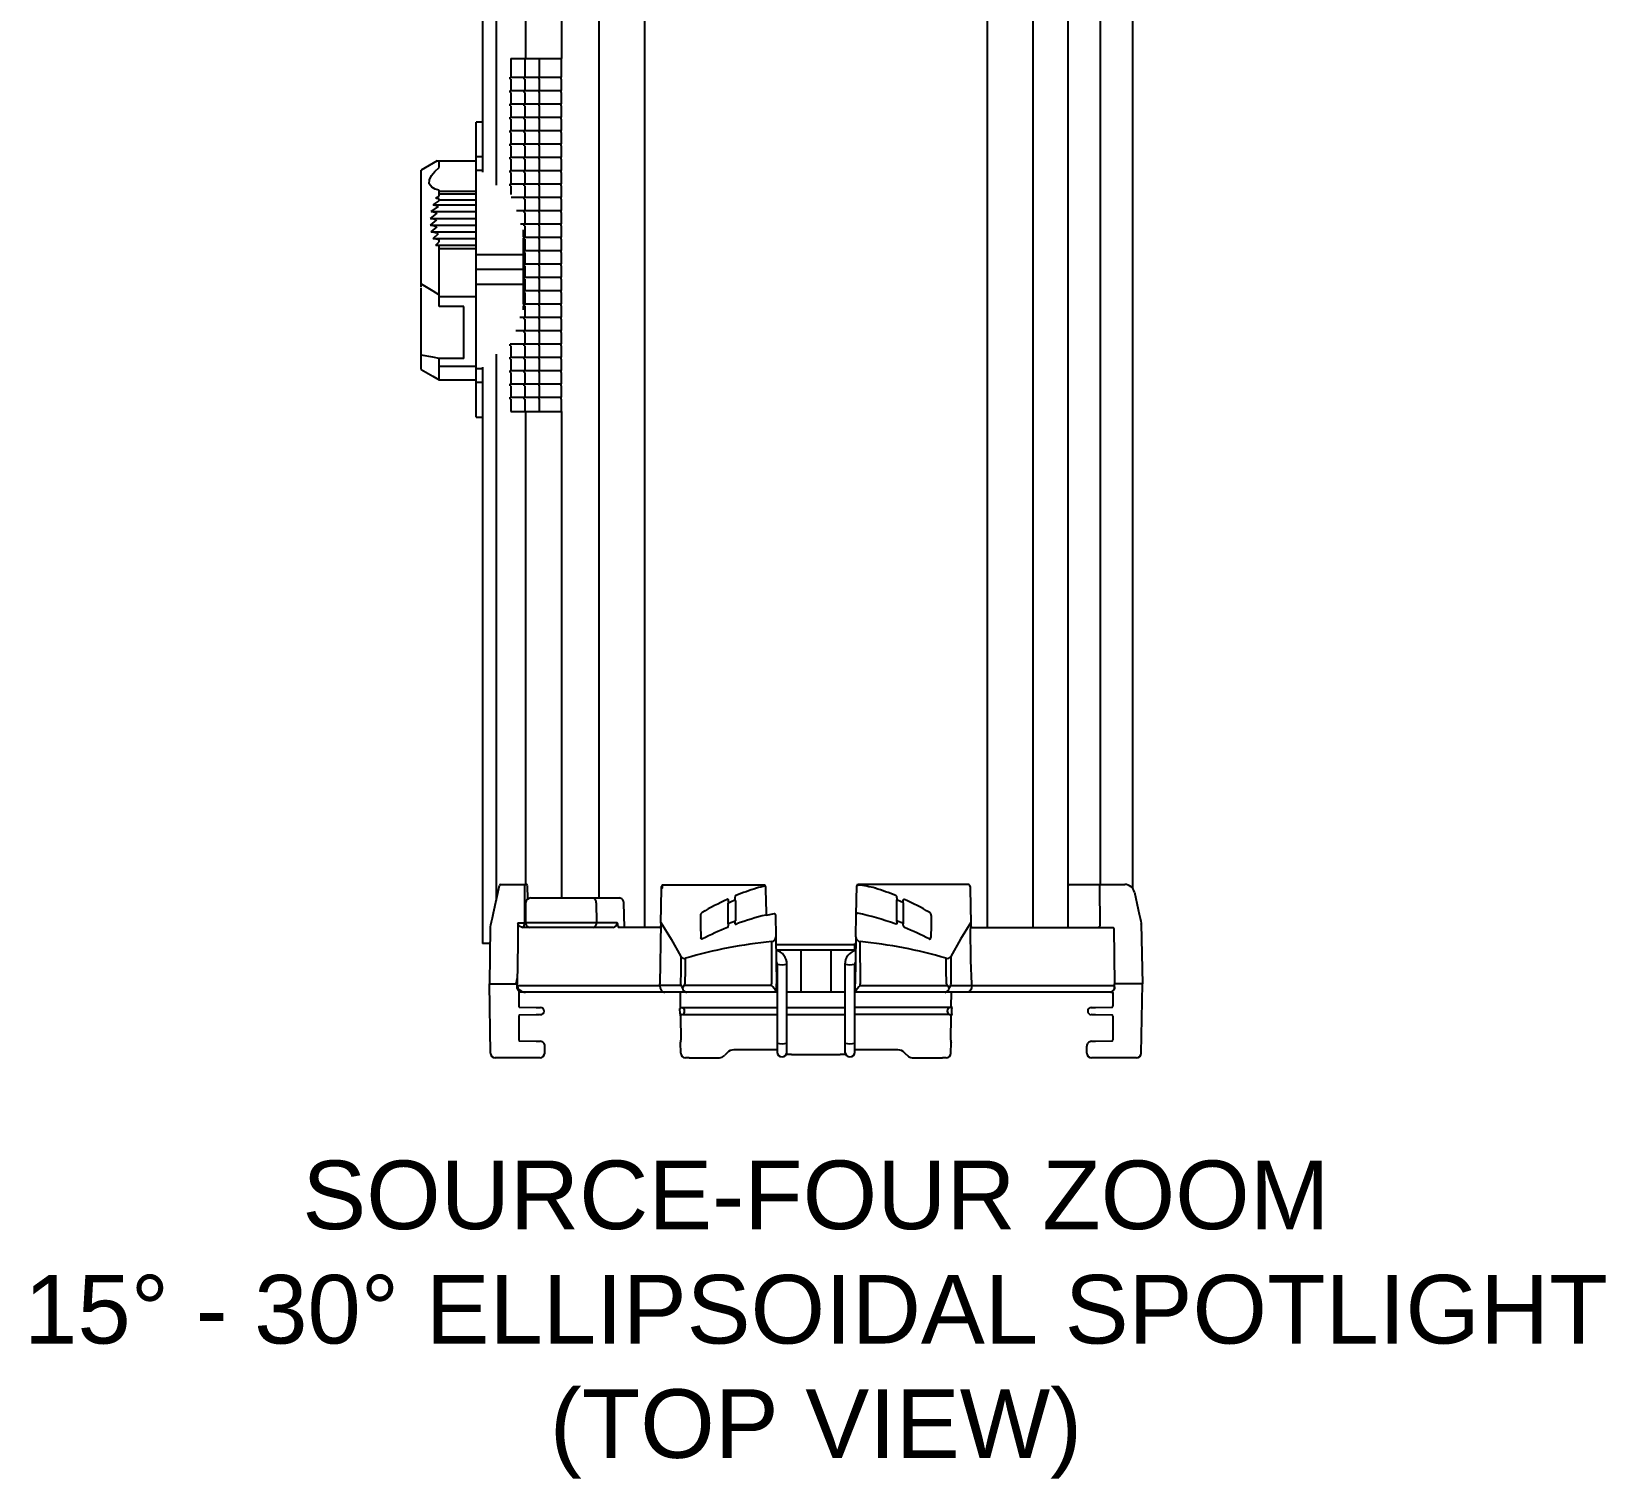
# Model space of a CAD drawing. Extents: x 4 to 195, y 4 to 106.
# Drawn here: x 123.47 to 143.55, y 71.77 to 90.23 of the extents above; entities that cross this region are included whole.
import ezdxf

# ---------------------------------------------------------------- set-up
doc = ezdxf.new("R2010")
doc.units = 0
doc.header["$LTSCALE"] = 0.5
doc.header["$MEASUREMENT"] = 0
doc.layers.get('0').update_dxf_attribs({"linetype": 'CONTINUOUS'})
doc.layers.add('RISER', color=7, linetype='CONTINUOUS')
doc.styles.add('ARIAL', font='arial.ttf')

# ---------------------------------------------------------------- blocks, each defined once
blk = doc.blocks.new('S4-z1530 (top)')
at = {"layer": 'RISER'}
for p, q in [((-4.251, -1.507), (-4.251, -7.439)), ((-4.078, -1.507), (-4.078, -7.606)), ((-3.705, -1.507), (-3.705, -5.99)), ((-3.246, -1.507), (-3.246, -5.99)), ((3.214, -1.507), (3.214, -17.071)), ((3.626, -1.507), (3.626, -16.524)), ((4.042, -16.574), (4.042, -1.507)), ((-2.768, -2.193), (-2.768, -16.696)), ((-2.187, -2.193), (-2.187, -17.071)), ((2.187, -2.193), (2.187, -17.071)), ((2.768, -2.193), (2.768, -17.071)), ((-3.892, -5.99), (-3.892, -6.227)), ((-3.892, -5.99), (-3.711, -5.99)), ((-3.711, -5.99), (-3.711, -6.227)), ((-3.711, -5.99), (-3.529, -5.99)), ((-3.529, -5.99), (-3.529, -6.227)), ((-3.529, -5.99), (-3.247, -5.99)), ((-3.247, -5.99), (-3.247, -6.227)), ((-3.9, -6.252), (-3.9, -6.227)), ((-3.9, -6.227), (-3.719, -6.227)), ((-3.9, -6.422), (-3.9, -6.397)), ((-3.9, -6.397), (-3.719, -6.397)), ((-3.892, -6.252), (-3.892, -6.397)), ((-3.892, -6.422), (-3.892, -6.567)), ((-3.719, -6.252), (-3.719, -6.227)), ((-3.719, -6.227), (-3.531, -6.227)), ((-3.719, -6.422), (-3.719, -6.397)), ((-3.719, -6.397), (-3.531, -6.397)), ((-3.711, -6.252), (-3.711, -6.397)), ((-3.711, -6.422), (-3.711, -6.567)), ((-3.531, -6.252), (-3.531, -6.227)), ((-3.531, -6.227), (-3.249, -6.227)), ((-3.531, -6.422), (-3.531, -6.397)), ((-3.531, -6.397), (-3.249, -6.397)), ((-3.529, -6.252), (-3.529, -6.397)), ((-3.529, -6.422), (-3.529, -6.567)), ((-3.249, -6.252), (-3.249, -6.227)), ((-3.249, -6.227), (-3.247, -6.227)), ((-3.249, -6.422), (-3.249, -6.397)), ((-3.249, -6.397), (-3.247, -6.397)), ((-3.247, -6.252), (-3.247, -6.227)), ((-3.247, -6.252), (-3.247, -6.397)), ((-3.247, -6.422), (-3.247, -6.397)), ((-3.247, -6.422), (-3.247, -6.567)), ((-3.9, -6.592), (-3.9, -6.567)), ((-3.9, -6.567), (-3.719, -6.567)), ((-3.892, -6.592), (-3.892, -6.737)), ((-3.719, -6.592), (-3.719, -6.567)), ((-3.719, -6.567), (-3.531, -6.567)), ((-3.711, -6.592), (-3.711, -6.737)), ((-3.531, -6.592), (-3.531, -6.567)), ((-3.531, -6.567), (-3.249, -6.567)), ((-3.529, -6.592), (-3.529, -6.737)), ((-3.249, -6.592), (-3.249, -6.567)), ((-3.249, -6.567), (-3.247, -6.567)), ((-3.247, -6.592), (-3.247, -6.567)), ((-3.247, -6.592), (-3.247, -6.737)), ((-4.251, -6.802), (-4.335, -6.802)), ((-4.335, -10.562), (-4.335, -6.802)), ((-3.9, -6.762), (-3.9, -6.737)), ((-3.9, -6.737), (-3.719, -6.737)), ((-3.892, -6.762), (-3.892, -6.907)), ((-3.719, -6.762), (-3.719, -6.737)), ((-3.719, -6.737), (-3.531, -6.737)), ((-3.711, -6.762), (-3.711, -6.907)), ((-3.531, -6.762), (-3.531, -6.737)), ((-3.531, -6.737), (-3.249, -6.737)), ((-3.529, -6.762), (-3.529, -6.907)), ((-3.249, -6.762), (-3.249, -6.737)), ((-3.249, -6.737), (-3.247, -6.737)), ((-3.247, -6.762), (-3.247, -6.737)), ((-3.247, -6.762), (-3.247, -6.907)), ((-3.9, -6.932), (-3.9, -6.907)), ((-3.9, -6.907), (-3.719, -6.907)), ((-3.892, -6.932), (-3.892, -7.077)), ((-3.719, -6.932), (-3.719, -6.907)), ((-3.719, -6.907), (-3.531, -6.907)), ((-3.711, -6.932), (-3.711, -7.077)), ((-3.531, -6.932), (-3.531, -6.907)), ((-3.531, -6.907), (-3.249, -6.907)), ((-3.529, -6.932), (-3.529, -7.077)), ((-3.249, -6.932), (-3.249, -6.907)), ((-3.249, -6.907), (-3.247, -6.907)), ((-3.247, -6.932), (-3.247, -6.907)), ((-3.247, -6.932), (-3.247, -7.077)), ((-3.9, -7.102), (-3.9, -7.077)), ((-3.9, -7.077), (-3.719, -7.077)), ((-3.892, -7.102), (-3.892, -7.247)), ((-3.719, -7.102), (-3.719, -7.077)), ((-3.719, -7.077), (-3.531, -7.077)), ((-3.711, -7.102), (-3.711, -7.247)), ((-3.531, -7.102), (-3.531, -7.077)), ((-3.531, -7.077), (-3.249, -7.077)), ((-3.529, -7.102), (-3.529, -7.247)), ((-3.249, -7.102), (-3.249, -7.077)), ((-3.249, -7.077), (-3.247, -7.077)), ((-3.247, -7.102), (-3.247, -7.077)), ((-3.247, -7.102), (-3.247, -7.247)), ((-4.831, -7.292), (-5.035, -7.411)), ((-5.035, -8.862), (-5.035, -7.411)), ((-4.831, -7.292), (-4.335, -7.292)), ((-4.807, -7.327), (-4.807, -7.292)), ((-4.807, -7.316), (-4.807, -7.311)), ((-4.807, -7.378), (-4.807, -7.327)), ((-4.251, -7.243), (-4.335, -7.243)), ((-4.251, -7.417), (-4.335, -7.417)), ((-3.9, -7.272), (-3.9, -7.247)), ((-3.9, -7.247), (-3.719, -7.247)), ((-3.9, -7.442), (-3.9, -7.417)), ((-3.9, -7.417), (-3.719, -7.417)), ((-3.892, -7.272), (-3.892, -7.417)), ((-3.719, -7.272), (-3.719, -7.247)), ((-3.719, -7.247), (-3.531, -7.247)), ((-3.719, -7.442), (-3.719, -7.417)), ((-3.719, -7.417), (-3.531, -7.417)), ((-3.711, -7.272), (-3.711, -7.417)), ((-3.531, -7.272), (-3.531, -7.247)), ((-3.531, -7.247), (-3.249, -7.247)), ((-3.531, -7.442), (-3.531, -7.417)), ((-3.531, -7.417), (-3.249, -7.417)), ((-3.529, -7.272), (-3.529, -7.417)), ((-3.249, -7.272), (-3.249, -7.247)), ((-3.249, -7.247), (-3.247, -7.247)), ((-3.249, -7.442), (-3.249, -7.417)), ((-3.249, -7.417), (-3.247, -7.417)), ((-3.247, -7.272), (-3.247, -7.247)), ((-3.247, -7.272), (-3.247, -7.417)), ((-3.247, -7.442), (-3.247, -7.417)), ((-3.9, -7.612), (-3.9, -7.587)), ((-3.9, -7.587), (-3.719, -7.587)), ((-3.892, -7.442), (-3.892, -7.587)), ((-3.892, -7.612), (-3.892, -7.724)), ((-3.719, -7.612), (-3.719, -7.587)), ((-3.719, -7.587), (-3.531, -7.587)), ((-3.711, -7.442), (-3.711, -7.587)), ((-3.711, -7.612), (-3.711, -7.757)), ((-3.531, -7.612), (-3.531, -7.587)), ((-3.531, -7.587), (-3.249, -7.587)), ((-3.529, -7.442), (-3.529, -7.587)), ((-3.529, -7.612), (-3.529, -7.757)), ((-3.249, -7.612), (-3.249, -7.587)), ((-3.249, -7.587), (-3.247, -7.587)), ((-3.247, -7.442), (-3.247, -7.587)), ((-3.247, -7.612), (-3.247, -7.587)), ((-3.247, -7.612), (-3.247, -7.757)), ((-4.882, -7.856), (-4.807, -7.805)), ((-4.847, -7.77), (-4.807, -7.744)), ((-4.807, -7.783), (-4.847, -7.77)), ((-4.807, -7.681), (-4.807, -7.67)), ((-4.807, -7.681), (-4.335, -7.681)), ((-4.807, -7.713), (-4.807, -7.681)), ((-4.807, -7.713), (-4.335, -7.713)), ((-4.807, -7.744), (-4.807, -7.713)), ((-4.807, -7.79), (-4.807, -7.783)), ((-4.807, -7.805), (-4.807, -7.79)), ((-4.807, -7.79), (-4.335, -7.79)), ((-3.888, -7.757), (-3.719, -7.757)), ((-3.719, -7.782), (-3.719, -7.757)), ((-3.719, -7.757), (-3.531, -7.757)), ((-3.711, -7.782), (-3.711, -7.927)), ((-3.531, -7.782), (-3.531, -7.757)), ((-3.531, -7.757), (-3.249, -7.757)), ((-3.529, -7.782), (-3.529, -7.927)), ((-3.249, -7.782), (-3.249, -7.757)), ((-3.249, -7.757), (-3.247, -7.757)), ((-3.247, -7.782), (-3.247, -7.757)), ((-3.247, -7.782), (-3.247, -7.927)), ((-4.918, -8.028), (-4.83, -7.962)), ((-4.836, -8.048), (-4.918, -8.028)), ((-4.918, -8.028), (-4.335, -8.028)), ((-4.906, -7.942), (-4.813, -7.876)), ((-4.83, -7.962), (-4.906, -7.942)), ((-4.906, -7.942), (-4.335, -7.942)), ((-4.813, -7.876), (-4.882, -7.856)), ((-4.882, -7.856), (-4.335, -7.856)), ((-3.821, -7.927), (-3.719, -7.927)), ((-3.719, -7.952), (-3.719, -7.927)), ((-3.719, -7.927), (-3.531, -7.927)), ((-3.711, -7.952), (-3.711, -8.097)), ((-3.531, -7.952), (-3.531, -7.927)), ((-3.531, -7.927), (-3.249, -7.927)), ((-3.529, -7.952), (-3.529, -8.097)), ((-3.249, -7.952), (-3.249, -7.927)), ((-3.249, -7.927), (-3.247, -7.927)), ((-3.247, -7.952), (-3.247, -7.927)), ((-3.247, -7.952), (-3.247, -8.097)), ((-4.918, -8.113), (-4.836, -8.048)), ((-4.83, -8.134), (-4.918, -8.113)), ((-4.918, -8.113), (-4.335, -8.113)), ((-4.906, -8.199), (-4.83, -8.134)), ((-4.813, -8.22), (-4.906, -8.199)), ((-4.906, -8.199), (-4.335, -8.199)), ((-4.882, -8.285), (-4.813, -8.22)), ((-3.769, -8.097), (-3.719, -8.097)), ((-3.731, -8.267), (-3.731, -8.172)), ((-3.719, -8.122), (-3.719, -8.097)), ((-3.719, -8.097), (-3.531, -8.097)), ((-3.711, -8.122), (-3.711, -8.267)), ((-3.531, -8.122), (-3.531, -8.097)), ((-3.531, -8.097), (-3.249, -8.097)), ((-3.529, -8.122), (-3.529, -8.267)), ((-3.249, -8.122), (-3.249, -8.097)), ((-3.249, -8.097), (-3.247, -8.097)), ((-3.247, -8.122), (-3.247, -8.097)), ((-3.247, -8.122), (-3.247, -8.267)), ((-4.807, -8.302), (-4.882, -8.285)), ((-4.882, -8.285), (-4.335, -8.285)), ((-4.847, -8.371), (-4.807, -8.329)), ((-4.807, -8.38), (-4.847, -8.371)), ((-4.847, -8.371), (-4.335, -8.371)), ((-4.807, -8.306), (-4.807, -8.302)), ((-4.807, -8.329), (-4.807, -8.306)), ((-4.807, -8.39), (-4.807, -8.38)), ((-4.807, -8.41), (-4.807, -8.39)), ((-4.807, -8.41), (-4.335, -8.41)), ((-4.807, -9.023), (-4.807, -8.41)), ((-3.733, -8.267), (-3.719, -8.267)), ((-3.731, -8.494), (-3.731, -8.279)), ((-3.719, -8.292), (-3.719, -8.267)), ((-3.719, -8.267), (-3.531, -8.267)), ((-3.711, -8.292), (-3.711, -8.437)), ((-3.531, -8.292), (-3.531, -8.267)), ((-3.531, -8.267), (-3.249, -8.267)), ((-3.529, -8.292), (-3.529, -8.437)), ((-3.249, -8.292), (-3.249, -8.267)), ((-3.249, -8.267), (-3.247, -8.267)), ((-3.247, -8.292), (-3.247, -8.267)), ((-3.247, -8.292), (-3.247, -8.437)), ((-3.731, -8.494), (-4.335, -8.494)), ((-3.731, -8.437), (-3.719, -8.437)), ((-3.731, -8.682), (-3.731, -8.494)), ((-3.731, -8.607), (-3.719, -8.607)), ((-3.719, -8.462), (-3.719, -8.437)), ((-3.719, -8.437), (-3.531, -8.437)), ((-3.719, -8.632), (-3.719, -8.607)), ((-3.719, -8.607), (-3.531, -8.607)), ((-3.711, -8.462), (-3.711, -8.607)), ((-3.711, -8.632), (-3.711, -8.777)), ((-3.531, -8.462), (-3.531, -8.437)), ((-3.531, -8.437), (-3.249, -8.437)), ((-3.531, -8.632), (-3.531, -8.607)), ((-3.531, -8.607), (-3.249, -8.607)), ((-3.529, -8.462), (-3.529, -8.607)), ((-3.529, -8.632), (-3.529, -8.777)), ((-3.249, -8.462), (-3.249, -8.437)), ((-3.249, -8.437), (-3.247, -8.437)), ((-3.249, -8.632), (-3.249, -8.607)), ((-3.249, -8.607), (-3.247, -8.607)), ((-3.247, -8.462), (-3.247, -8.437)), ((-3.247, -8.462), (-3.247, -8.607)), ((-3.247, -8.632), (-3.247, -8.607)), ((-3.247, -8.632), (-3.247, -8.777)), ((-3.731, -8.682), (-4.335, -8.682)), ((-3.731, -8.87), (-3.731, -8.682)), ((-3.731, -8.777), (-3.719, -8.777)), ((-3.719, -8.802), (-3.719, -8.777)), ((-3.719, -8.777), (-3.531, -8.777)), ((-3.711, -8.802), (-3.711, -8.947)), ((-3.531, -8.802), (-3.531, -8.777)), ((-3.531, -8.777), (-3.249, -8.777)), ((-3.529, -8.802), (-3.529, -8.947)), ((-3.249, -8.802), (-3.249, -8.777)), ((-3.249, -8.777), (-3.247, -8.777)), ((-3.247, -8.802), (-3.247, -8.777)), ((-3.247, -8.802), (-3.247, -8.947)), ((-5.035, -8.905), (-5.035, -8.862)), ((-5.035, -9.954), (-5.035, -8.916)), ((-4.807, -9.023), (-4.335, -9.023)), ((-4.807, -9.091), (-4.807, -9.023)), ((-3.731, -8.87), (-4.335, -8.87)), ((-3.731, -9.117), (-3.731, -8.87)), ((-3.731, -8.947), (-3.719, -8.947)), ((-3.719, -8.972), (-3.719, -8.947)), ((-3.719, -8.947), (-3.531, -8.947)), ((-3.711, -8.972), (-3.711, -9.117)), ((-3.531, -8.972), (-3.531, -8.947)), ((-3.531, -8.947), (-3.249, -8.947)), ((-3.529, -8.972), (-3.529, -9.117)), ((-3.249, -8.972), (-3.249, -8.947)), ((-3.249, -8.947), (-3.247, -8.947)), ((-3.247, -8.972), (-3.247, -8.947)), ((-3.247, -8.972), (-3.247, -9.117)), ((-4.807, -9.15), (-4.807, -9.091)), ((-4.49, -9.15), (-4.807, -9.15)), ((-4.49, -9.813), (-4.49, -9.15)), ((-3.736, -9.117), (-3.719, -9.117)), ((-3.731, -9.193), (-3.731, -9.142)), ((-3.719, -9.142), (-3.719, -9.117)), ((-3.719, -9.117), (-3.531, -9.117)), ((-3.711, -9.142), (-3.711, -9.287)), ((-3.531, -9.142), (-3.531, -9.117)), ((-3.531, -9.117), (-3.249, -9.117)), ((-3.529, -9.142), (-3.529, -9.287)), ((-3.249, -9.142), (-3.249, -9.117)), ((-3.249, -9.117), (-3.247, -9.117)), ((-3.247, -9.142), (-3.247, -9.117)), ((-3.247, -9.142), (-3.247, -9.287)), ((-3.775, -9.287), (-3.719, -9.287)), ((-3.719, -9.312), (-3.719, -9.287)), ((-3.719, -9.287), (-3.531, -9.287)), ((-3.711, -9.312), (-3.711, -9.457)), ((-3.531, -9.312), (-3.531, -9.287)), ((-3.531, -9.287), (-3.249, -9.287)), ((-3.529, -9.312), (-3.529, -9.457)), ((-3.249, -9.312), (-3.249, -9.287)), ((-3.249, -9.287), (-3.247, -9.287)), ((-3.247, -9.312), (-3.247, -9.287)), ((-3.247, -9.312), (-3.247, -9.457)), ((-3.9, -9.652), (-3.9, -9.632)), ((-3.898, -9.627), (-3.719, -9.627)), ((-3.828, -9.457), (-3.719, -9.457)), ((-3.719, -9.482), (-3.719, -9.457)), ((-3.719, -9.457), (-3.531, -9.457)), ((-3.719, -9.652), (-3.719, -9.627)), ((-3.719, -9.627), (-3.531, -9.627)), ((-3.711, -9.482), (-3.711, -9.627)), ((-3.531, -9.482), (-3.531, -9.457)), ((-3.531, -9.457), (-3.249, -9.457)), ((-3.531, -9.652), (-3.531, -9.627)), ((-3.531, -9.627), (-3.249, -9.627)), ((-3.529, -9.482), (-3.529, -9.627)), ((-3.249, -9.482), (-3.249, -9.457)), ((-3.249, -9.457), (-3.247, -9.457)), ((-3.249, -9.652), (-3.249, -9.627)), ((-3.249, -9.627), (-3.247, -9.627)), ((-3.247, -9.482), (-3.247, -9.457)), ((-3.247, -9.482), (-3.247, -9.627)), ((-3.247, -9.652), (-3.247, -9.627)), ((-4.807, -9.871), (-4.807, -9.813)), ((-4.49, -9.813), (-4.807, -9.813)), ((-4.078, -9.759), (-4.078, -16.728)), ((-3.9, -9.822), (-3.9, -9.797)), ((-3.9, -9.797), (-3.719, -9.797)), ((-3.892, -9.652), (-3.892, -9.797)), ((-3.892, -9.822), (-3.892, -9.967)), ((-3.719, -9.822), (-3.719, -9.797)), ((-3.719, -9.797), (-3.531, -9.797)), ((-3.711, -9.652), (-3.711, -9.797)), ((-3.711, -9.822), (-3.711, -9.967)), ((-3.531, -9.822), (-3.531, -9.797)), ((-3.531, -9.797), (-3.249, -9.797)), ((-3.529, -9.652), (-3.529, -9.797)), ((-3.529, -9.822), (-3.529, -9.967)), ((-3.249, -9.822), (-3.249, -9.797)), ((-3.249, -9.797), (-3.247, -9.797)), ((-3.247, -9.652), (-3.247, -9.797)), ((-3.247, -9.822), (-3.247, -9.797)), ((-3.247, -9.822), (-3.247, -9.967)), ((-5.035, -9.954), (-4.885, -10.041)), ((-4.807, -9.913), (-4.807, -9.871)), ((-4.807, -9.913), (-4.335, -9.913)), ((-4.807, -10.087), (-4.807, -9.913)), ((-4.251, -9.948), (-4.335, -9.948)), ((-4.251, -9.926), (-4.251, -17.277)), ((-3.9, -9.992), (-3.9, -9.967)), ((-3.9, -9.967), (-3.719, -9.967)), ((-3.892, -9.992), (-3.892, -10.137)), ((-3.719, -9.992), (-3.719, -9.967)), ((-3.719, -9.967), (-3.531, -9.967)), ((-3.711, -9.992), (-3.711, -10.137)), ((-3.531, -9.992), (-3.531, -9.967)), ((-3.531, -9.967), (-3.249, -9.967)), ((-3.529, -9.992), (-3.529, -10.137)), ((-3.249, -9.992), (-3.249, -9.967)), ((-3.249, -9.967), (-3.247, -9.967)), ((-3.247, -9.992), (-3.247, -9.967)), ((-3.247, -9.992), (-3.247, -10.137)), ((-4.885, -10.041), (-4.807, -10.086)), ((-4.807, -10.087), (-4.807, -10.088)), ((-4.807, -10.088), (-4.335, -10.088)), ((-4.251, -10.122), (-4.335, -10.122)), ((-3.9, -10.162), (-3.9, -10.137)), ((-3.9, -10.137), (-3.719, -10.137)), ((-3.892, -10.162), (-3.892, -10.307)), ((-3.719, -10.162), (-3.719, -10.137)), ((-3.719, -10.137), (-3.531, -10.137)), ((-3.711, -10.162), (-3.711, -10.307)), ((-3.531, -10.162), (-3.531, -10.137)), ((-3.531, -10.137), (-3.249, -10.137)), ((-3.529, -10.162), (-3.529, -10.307)), ((-3.249, -10.162), (-3.249, -10.137)), ((-3.249, -10.137), (-3.247, -10.137)), ((-3.247, -10.162), (-3.247, -10.137)), ((-3.247, -10.162), (-3.247, -10.307)), ((-3.9, -10.332), (-3.9, -10.307)), ((-3.9, -10.307), (-3.719, -10.307)), ((-3.892, -10.332), (-3.892, -10.49)), ((-3.719, -10.332), (-3.719, -10.307)), ((-3.719, -10.307), (-3.531, -10.307)), ((-3.711, -10.332), (-3.711, -10.49)), ((-3.531, -10.332), (-3.531, -10.307)), ((-3.531, -10.307), (-3.249, -10.307)), ((-3.529, -10.332), (-3.529, -10.49)), ((-3.249, -10.332), (-3.249, -10.307)), ((-3.249, -10.307), (-3.247, -10.307)), ((-3.247, -10.332), (-3.247, -10.307)), ((-3.247, -10.332), (-3.247, -10.49)), ((-4.335, -10.562), (-4.251, -10.562)), ((-3.892, -10.49), (-3.711, -10.49)), ((-3.711, -10.49), (-3.529, -10.49)), ((-3.705, -10.49), (-3.705, -16.524)), ((-3.529, -10.49), (-3.247, -10.49)), ((-3.246, -10.49), (-3.246, -16.696)), ((-4.112, -16.885), (-4.037, -16.536)), ((-4.022, -16.524), (-3.705, -16.524)), ((-3.713, -17.012), (-3.713, -16.539)), ((-3.705, -16.524), (-3.693, -16.524)), ((-3.674, -16.707), (-3.678, -16.539)), ((-1.977, -17.018), (-1.97, -16.579)), ((-0.658, -16.532), (-1.954, -16.532)), ((-0.654, -16.532), (-0.658, -16.532)), ((-0.641, -16.579), (-0.641, -16.592)), ((-0.641, -16.592), (-0.636, -16.876)), ((0.515, -16.911), (0.522, -16.543)), ((0.537, -16.531), (0.538, -16.531)), ((1.946, -16.524), (0.538, -16.524)), ((1.969, -16.579), (1.977, -17.018)), ((3.233, -16.524), (3.263, -16.524)), ((3.263, -16.524), (3.942, -16.524)), ((3.617, -16.539), (3.621, -17.056)), ((4.064, -16.623), (4.112, -16.841)), ((-3.702, -16.758), (-3.706, -17.007)), ((-3.639, -16.696), (-2.846, -16.696)), ((-2.846, -16.696), (-2.505, -16.696)), ((-2.801, -16.758), (-2.798, -17.007)), ((-2.495, -16.697), (-2.505, -16.696)), ((-2.44, -17.074), (-2.449, -16.758)), ((-1.117, -17.023), (-1.117, -16.762)), ((-1.027, -16.728), (-1.027, -16.989)), ((1.027, -16.728), (1.027, -16.989)), ((1.117, -17.023), (1.117, -16.762)), ((-3.8, -17.012), (-3.713, -17.012)), ((-3.706, -17.007), (-2.798, -17.007)), ((-2.798, -17.007), (-2.533, -17.007)), ((-2.524, -17.049), (-2.524, -17.071)), ((-1.977, -17.018), (-1.991, -17.789)), ((-1.118, -17.023), (-1.027, -16.989)), ((-1.019, -17.029), (-1.01, -17.026)), ((-0.636, -16.876), (-0.635, -16.919)), ((-0.533, -16.899), (-0.635, -16.919)), ((-0.635, -16.919), (-0.635, -16.919)), ((-0.533, -16.897), (-0.533, -16.897)), ((-0.515, -16.912), (-0.511, -17.19)), ((0.51, -17.19), (0.515, -16.912)), ((0.532, -16.89), (0.531, -16.89)), ((1.018, -17.029), (1.01, -17.026)), ((1.118, -17.023), (1.027, -16.989)), ((1.977, -17.018), (1.978, -17.068)), ((4.152, -17.027), (4.165, -17.789)), ((-4.153, -17.073), (-4.165, -17.789)), ((-3.745, -17.071), (-3.747, -17.071)), ((-3.643, -17.071), (-3.745, -17.071)), ((-2.843, -17.071), (-3.643, -17.071)), ((-2.589, -17.071), (-2.843, -17.071)), ((-1.993, -17.071), (-2.524, -17.071)), ((-0.564, -17.252), (-0.564, -17.789)), ((-0.511, -17.19), (-0.5, -17.789)), ((0.51, -17.19), (0.5, -17.789)), ((0.563, -17.252), (0.564, -17.789)), ((1.977, -17.494), (1.972, -17.086)), ((1.992, -17.071), (1.99, -17.072)), ((1.993, -17.071), (1.992, -17.071)), ((1.993, -17.071), (3.775, -17.071)), ((3.801, -17.086), (3.81, -17.789)), ((-4.156, -17.277), (-4.251, -17.277)), ((0.499, -17.292), (-0.509, -17.292)), ((-0.508, -17.356), (0.497, -17.356)), ((-0.192, -17.356), (-0.192, -17.899)), ((0.192, -17.356), (0.192, -17.899)), ((0.497, -17.356), (0.499, -17.292)), ((0.499, -17.277), (0.509, -17.277)), ((-0.494, -17.541), (-0.494, -18.548)), ((-0.369, -18.548), (-0.369, -17.541)), ((0.371, -17.541), (0.371, -18.548)), ((0.496, -18.548), (0.496, -17.541)), ((1.99, -17.789), (1.977, -17.494)), ((-4.165, -17.789), (-4.116, -17.789)), ((-4.15, -18.675), (-4.165, -17.789)), ((-4.116, -17.789), (-3.826, -17.789)), ((-3.812, -17.724), (-3.811, -17.789)), ((-3.81, -17.814), (-3.811, -17.789)), ((-3.81, -17.811), (-1.991, -17.811)), ((-3.81, -17.846), (-3.81, -17.814)), ((-3.791, -17.878), (-3.81, -17.846)), ((-1.99, -17.811), (-1.991, -17.789)), ((-1.991, -17.811), (-1.991, -17.789)), ((-1.991, -17.811), (-1.99, -17.816)), ((-1.718, -17.811), (-1.99, -17.811)), ((-0.564, -17.811), (-1.678, -17.811)), ((-0.564, -17.811), (-0.564, -17.789)), ((-0.502, -17.895), (-0.5, -17.789)), ((0.502, -17.895), (0.5, -17.789)), ((0.564, -17.811), (0.564, -17.789)), ((0.564, -17.811), (1.678, -17.811)), ((1.718, -17.811), (1.99, -17.811)), ((1.99, -17.811), (1.99, -17.789)), ((1.99, -17.811), (1.99, -17.789)), ((1.99, -17.811), (3.806, -17.811)), ((1.99, -17.816), (1.99, -17.811)), ((3.809, -17.841), (3.81, -17.789)), ((3.809, -17.841), (3.809, -17.852)), ((4.115, -17.789), (3.81, -17.789)), ((4.165, -17.789), (4.115, -17.789)), ((4.149, -18.675), (4.165, -17.789)), ((-3.763, -17.899), (-3.791, -17.878)), ((-3.791, -17.878), (-3.79, -18.035)), ((-3.785, -17.899), (-3.79, -17.904)), ((-3.79, -17.904), (-3.79, -18.035)), ((-3.79, -18.035), (-3.79, -18.073)), ((-3.763, -17.899), (-3.785, -17.899)), ((-3.703, -17.899), (-3.763, -17.899)), ((-1.928, -17.899), (-3.703, -17.899)), ((-1.647, -17.899), (-1.928, -17.899)), ((-1.732, -17.899), (-1.732, -17.904)), ((-1.732, -17.904), (-1.729, -18.078)), ((-0.502, -17.899), (-1.647, -17.899)), ((-0.502, -17.895), (-0.502, -17.899)), ((-0.494, -17.899), (-0.502, -17.899)), ((-0.273, -17.899), (-0.369, -17.899)), ((-0.258, -17.899), (-0.273, -17.899)), ((-0.252, -17.899), (-0.258, -17.899)), ((-0.192, -17.899), (-0.252, -17.899)), ((0.192, -17.899), (-0.192, -17.899)), ((0.252, -17.899), (0.192, -17.899)), ((0.258, -17.899), (0.252, -17.899)), ((0.273, -17.899), (0.258, -17.899)), ((0.371, -17.899), (0.273, -17.899)), ((0.502, -17.899), (0.496, -17.899)), ((0.502, -17.899), (0.502, -17.895)), ((1.647, -17.899), (0.502, -17.899)), ((1.928, -17.899), (1.647, -17.899)), ((1.728, -18.078), (1.731, -17.904)), ((1.731, -17.904), (1.732, -17.899)), ((3.703, -17.899), (1.928, -17.899)), ((3.763, -17.899), (3.703, -17.899)), ((3.763, -17.899), (3.785, -17.899)), ((3.785, -17.899), (3.79, -17.904)), ((3.79, -17.904), (3.79, -18.073)), ((-3.79, -18.073), (-3.79, -18.084)), ((-3.79, -18.084), (-3.785, -18.089)), ((-3.785, -18.189), (-3.79, -18.194)), ((-3.79, -18.194), (-3.79, -18.205)), ((-3.79, -18.205), (-3.79, -18.503)), ((-3.785, -18.089), (-3.568, -18.093)), ((-3.568, -18.185), (-3.785, -18.189)), ((-1.734, -18.108), (-1.734, -18.106)), ((-1.733, -18.171), (-1.734, -18.108)), ((-1.733, -18.172), (-1.733, -18.171)), ((-1.726, -18.2), (-1.721, -18.508)), ((-1.703, -18.094), (-0.494, -18.094)), ((-1.702, -18.184), (-0.494, -18.184)), ((-0.369, -18.094), (0.371, -18.094)), ((-0.369, -18.184), (0.371, -18.184)), ((1.705, -18.094), (0.496, -18.094)), ((1.704, -18.184), (0.496, -18.184)), ((1.721, -18.508), (1.726, -18.2)), ((1.735, -18.171), (1.736, -18.108)), ((1.735, -18.172), (1.735, -18.171)), ((1.736, -18.108), (1.736, -18.106)), ((3.568, -18.093), (3.785, -18.089)), ((3.785, -18.189), (3.568, -18.185)), ((3.785, -18.089), (3.79, -18.084)), ((3.79, -18.194), (3.785, -18.189)), ((3.79, -18.084), (3.79, -18.073)), ((3.79, -18.205), (3.79, -18.194)), ((3.79, -18.205), (3.79, -18.503)), ((-3.79, -18.503), (-3.79, -18.514)), ((-3.79, -18.514), (-3.785, -18.519)), ((-3.785, -18.519), (-3.568, -18.523)), ((-3.459, -18.675), (-3.457, -18.585)), ((-1.727, -18.538), (-1.727, -18.536)), ((-1.724, -18.675), (-1.727, -18.538)), ((-1.132, -18.669), (-1.161, -18.699)), ((-0.494, -18.634), (-1.047, -18.634)), ((-0.494, -18.548), (-0.494, -18.661)), ((-0.369, -18.661), (-0.369, -18.548)), ((0.371, -18.548), (0.371, -18.661)), ((0.496, -18.661), (0.496, -18.548)), ((1.047, -18.634), (0.496, -18.634)), ((1.161, -18.699), (1.132, -18.669)), ((1.724, -18.675), (1.726, -18.538)), ((1.726, -18.536), (1.726, -18.538)), ((3.458, -18.675), (3.457, -18.585)), ((3.568, -18.523), (3.785, -18.519)), ((3.785, -18.519), (3.79, -18.514)), ((3.79, -18.514), (3.79, -18.503)), ((-4.15, -18.675), (-4.15, -18.679)), ((-4.071, -18.734), (-4.09, -18.734)), ((-3.786, -18.734), (-4.071, -18.734)), ((-3.641, -18.734), (-3.786, -18.734)), ((-3.568, -18.734), (-3.641, -18.734)), ((-3.519, -18.734), (-3.568, -18.734)), ((-1.615, -18.734), (-1.664, -18.734)), ((-1.615, -18.734), (-1.246, -18.734)), ((-0.309, -18.692), (0.311, -18.692)), ((1.246, -18.734), (1.614, -18.734)), ((1.664, -18.734), (1.614, -18.734)), ((3.568, -18.734), (3.518, -18.734)), ((3.641, -18.734), (3.568, -18.734)), ((3.785, -18.734), (3.641, -18.734)), ((4.071, -18.734), (3.785, -18.734)), ((4.089, -18.734), (4.071, -18.734)), ((4.149, -18.679), (4.149, -18.675))]:
    blk.add_line(p, q, dxfattribs=at)
at = {"layer": 'RISER', "flags": 128}
for points in [[(-4.807, -7.67), (-4.858, -7.654), (-4.901, -7.63), (-4.932, -7.589), (-4.93, -7.535), (-4.902, -7.48), (-4.859, -7.428), (-4.807, -7.378)], [(-5.035, -8.862), (-4.888, -8.953), (-4.807, -9.001)], [(-4.807, -9.813), (-4.888, -9.799), (-5.035, -9.772)], [(-3.713, -16.539), (-3.713, -16.536), (-3.713, -16.533), (-3.712, -16.531), (-3.711, -16.528), (-3.71, -16.527), (-3.708, -16.525), (-3.706, -16.524), (-3.705, -16.524)], [(-1.97, -16.579), (-1.969, -16.555), (-1.969, -16.549)], [(-1.958, -16.533), (-1.959, -16.543), (-1.961, -16.571)], [(-1.96, -16.532), (-1.96, -16.532), (-1.959, -16.532), (-1.958, -16.533)], [(-0.642, -16.549), (-0.642, -16.56), (-0.641, -16.579)], [(0.522, -16.543), (0.522, -16.542), (0.522, -16.541)], [(1.969, -16.549), (1.969, -16.555), (1.969, -16.579)], [(3.608, -16.524), (3.61, -16.524), (3.611, -16.525), (3.613, -16.527), (3.614, -16.528), (3.615, -16.531), (3.616, -16.533), (3.617, -16.536), (3.617, -16.539)], [(-1.115, -16.73), (-1.116, -16.72), (-1.119, -16.716), (-1.122, -16.714), (-1.124, -16.713), (-1.127, -16.713), (-1.13, -16.714)], [(-1.117, -16.762), (-1.116, -16.758), (-1.116, -16.757)], [(-1.116, -16.757), (-1.071, -16.737), (-1.03, -16.719)], [(-1.115, -16.75), (-1.115, -16.733), (-1.115, -16.73)], [(-1.034, -16.695), (-1.034, -16.712), (-1.034, -16.715)], [(1.116, -16.757), (1.071, -16.737), (1.03, -16.719)], [(1.034, -16.695), (1.034, -16.712), (1.034, -16.715)], [(1.114, -16.73), (1.116, -16.72), (1.119, -16.716), (1.121, -16.714), (1.124, -16.713), (1.127, -16.713), (1.129, -16.714)], [(1.114, -16.75), (1.114, -16.733), (1.114, -16.73)], [(1.117, -16.762), (1.116, -16.758), (1.116, -16.757)], [(4.112, -16.841), (4.125, -16.904), (4.136, -16.955), (4.144, -16.993), (4.15, -17.017), (4.151, -17.024)], [(-4.152, -17.07), (-4.151, -17.062), (-4.145, -17.038), (-4.137, -17), (-4.126, -16.948), (-4.112, -16.885)], [(-3.8, -17.012), (-3.801, -17.071), (-3.803, -17.277), (-3.811, -17.789)], [(-3.747, -17.071), (-3.783, -17.056), (-3.793, -17.041), (-3.797, -17.031), (-3.799, -17.02), (-3.8, -17.012)], [(-3.747, -17.071), (-3.74, -17.07), (-3.734, -17.066), (-3.728, -17.061), (-3.723, -17.053), (-3.719, -17.044), (-3.715, -17.034), (-3.713, -17.024), (-3.713, -17.012)], [(-1.976, -17.01), (-1.846, -17.222), (-1.721, -17.444)], [(-1.472, -16.92), (-1.47, -17.044), (-1.467, -17.2)], [(-1.114, -17.044), (-1.114, -17.028), (-1.114, -17.025)], [(-1.034, -16.994), (-1.034, -17.011), (-1.034, -17.013)], [(-1.034, -17.013), (-1.033, -17.021), (-1.033, -17.021)], [(-1.033, -17.021), (-1.031, -17.025), (-1.029, -17.028)], [(-1.029, -17.028), (-1.027, -17.029), (-1.024, -17.03)], [(-1.024, -17.03), (-1.021, -17.03), (-1.019, -17.029)], [(0.531, -16.89), (0.529, -16.89), (0.527, -16.891), (0.524, -16.892), (0.52, -16.896), (0.516, -16.904), (0.516, -16.907), (0.515, -16.909), (0.515, -16.91), (0.515, -16.91), (0.515, -16.911), (0.515, -16.911), (0.515, -16.911), (0.515, -16.912)], [(1.024, -17.03), (1.021, -17.03), (1.018, -17.029)], [(1.028, -17.028), (1.026, -17.029), (1.024, -17.03)], [(1.033, -17.021), (1.031, -17.025), (1.028, -17.028)], [(1.034, -17.013), (1.033, -17.021), (1.033, -17.021)], [(1.034, -16.994), (1.034, -17.011), (1.034, -17.013)], [(1.114, -17.044), (1.114, -17.028), (1.114, -17.025)], [(1.472, -16.92), (1.469, -17.044), (1.467, -17.2)], [(1.976, -17.01), (1.846, -17.222), (1.721, -17.444)], [(-1.446, -17.218), (-1.45, -17.22), (-1.454, -17.22), (-1.458, -17.219), (-1.461, -17.217), (-1.465, -17.211), (-1.467, -17.2)], [(1.446, -17.218), (1.45, -17.22), (1.454, -17.22), (1.457, -17.219), (1.461, -17.217), (1.464, -17.211), (1.467, -17.2)], [(1.99, -17.072), (1.986, -17.074), (1.984, -17.075), (1.982, -17.076), (1.981, -17.076), (1.98, -17.076), (1.979, -17.075), (1.978, -17.073), (1.978, -17.07), (1.978, -17.068)], [(3.775, -17.071), (3.791, -17.074), (3.795, -17.077), (3.798, -17.08), (3.8, -17.083), (3.801, -17.086), (3.801, -17.086)], [(-1.721, -17.444), (-1.723, -17.63), (-1.725, -17.789)], [(-1.666, -17.789), (-1.664, -17.609), (-1.663, -17.465)], [(0.499, -17.292), (0.499, -17.289), (0.499, -17.286), (0.499, -17.284), (0.499, -17.281), (0.499, -17.28), (0.499, -17.278), (0.499, -17.277), (0.499, -17.277)], [(1.666, -17.789), (1.664, -17.609), (1.663, -17.465)], [(1.721, -17.444), (1.723, -17.63), (1.724, -17.789)], [(-0.505, -17.507), (-0.496, -17.525), (-0.494, -17.541)], [(-3.81, -17.814), (-3.81, -17.811), (-3.81, -17.811)], [(-1.99, -17.817), (-1.99, -17.815), (-1.99, -17.813), (-1.99, -17.811)], [(-1.718, -17.811), (-1.715, -17.82), (-1.7, -17.842)], [(-1.678, -17.811), (-1.676, -17.803), (-1.674, -17.798), (-1.672, -17.794), (-1.67, -17.791), (-1.668, -17.79), (-1.667, -17.789), (-1.666, -17.789)], [(1.678, -17.811), (1.675, -17.803), (1.673, -17.798), (1.672, -17.794), (1.669, -17.791), (1.668, -17.79), (1.667, -17.789), (1.666, -17.789)], [(1.718, -17.811), (1.715, -17.82), (1.7, -17.842)], [(1.99, -17.817), (1.985, -17.843), (1.975, -17.868), (1.959, -17.887), (1.94, -17.897), (1.928, -17.899), (1.928, -17.899)], [(1.99, -17.811), (1.99, -17.813), (1.99, -17.815), (1.99, -17.817)], [(3.809, -17.852), (3.796, -17.873), (3.763, -17.899)], [(3.806, -17.811), (3.806, -17.811), (3.809, -17.841)], [(-3.568, -18.093), (-3.549, -18.093), (-3.53, -18.094), (-3.512, -18.094)], [(-3.512, -18.184), (-3.53, -18.185), (-3.549, -18.185), (-3.568, -18.185)], [(3.512, -18.094), (3.53, -18.094), (3.548, -18.093), (3.568, -18.093)], [(3.568, -18.185), (3.548, -18.185), (3.53, -18.185), (3.512, -18.184)], [(-3.568, -18.523), (-3.55, -18.523), (-3.532, -18.524), (-3.516, -18.524)], [(3.516, -18.524), (3.532, -18.524), (3.549, -18.523), (3.568, -18.523)]]:
    blk.add_lwpolyline(points, dxfattribs=at)
at = {"layer": 'RISER'}
for centre, radius, start, end in [((-4.022, -16.539), 0.015, 90, 167.77), ((-3.693, -16.539), 0.015, 1.4265, 90), ((-1.96, -16.581), 0.00993, 96.9533, 168.6327), ((-1.95, -16.549), 0.0187, 119.8214, 181.9882), ((-1.951, -16.549), 0.0177, 112.468, 179.9414), ((-1.952, -16.545), 0.0142, 85.9834, 120.6089), ((-1.954, -16.542), 0.00979, 92.1403, 117.2798), ((-1.951, -16.534), 0.00345, 92.5577, 144.0341), ((-1.004, -16.692), 0.0306, 120.3589, 185.1109), ((0.162, -19.503), 3.073, 107.4442, 112.6162), ((-0.444, -17.69), 1.162, 99.8371, 105.7282), ((-0.659, -16.549), 0.0176, 359.0219, 73.8022), ((0.538, -16.541), 0.0166, 92.4245, 182.0618), ((0.535, -16.544), 0.0133, 81.2791, 172.1368), ((0.444, -17.69), 1.162, 74.2718, 85.3521), ((-0.163, -19.503), 3.073, 67.3838, 72.5558), ((1.004, -16.692), 0.0306, 354.8891, 59.6411), ((1.945, -16.56), 0.036, 70.9143, 89.3691), ((1.945, -16.547), 0.024, 354.4455, 59.7766), ((3.233, -16.539), 0.015, 90, 179), ((3.942, -16.649), 0.125, 12.23, 90), ((-3.639, -16.759), 0.063, 90, 179), ((-2.857, -16.751), 0.0559, 352.7003, 78.7727), ((-2.505, -16.753), 0.0554, 354.5619, 80.8808), ((0.496, -20.276), 3.915, 114.5297, 119.8449), ((-1.08, -16.76), 0.0358, 162.8248, 174.2338), ((-1.064, -16.747), 0.0437, 38.5839, 46.5593), ((-1.037, -16.727), 0.00978, 352.451, 47.636), ((1.037, -16.727), 0.00978, 132.364, 187.549), ((1.064, -16.747), 0.0437, 133.4407, 141.4161), ((1.08, -16.76), 0.0358, 5.7662, 17.1752), ((-0.496, -20.276), 3.915, 60.1551, 65.4703), ((-3.643, -17.008), 0.063, 179, 270), ((-2.854, -17.016), 0.0566, 281.6137, 8.7967), ((-2.594, -17.01), 0.0614, 275.3404, 2.7676), ((-2.675, -17.059), 0.151, 3.707, 20.0547), ((-1.993, -17.056), 0.015, 269.9883, 359.0067), ((-1.424, -16.918), 0.0478, 126.5035, 182.5159), ((-1.144, -17.046), 0.0298, 299.6594, 3.5682), ((-1.122, -17.032), 0.00986, 43.1275, 72.0245), ((-1.022, -16.998), 0.0125, 149.6418, 163.2011), ((0.099, -20.025), 3.197, 103.2825, 110.2942), ((-0.53, -16.912), 0.015, 1, 101.192), ((-0.099, -20.025), 3.197, 69.7058, 78.6085), ((1.022, -16.998), 0.0125, 16.7989, 30.3582), ((1.121, -17.032), 0.00986, 107.9755, 136.8725), ((1.144, -17.046), 0.0298, 176.4318, 240.3406), ((1.424, -16.918), 0.0478, 357.4841, 53.4965), ((1.962, -17.017), 0.0153, 356.2715, 24.2693), ((1.993, -17.056), 0.015, 181.026, 268.9877), ((1.993, -17.056), 0.015, 181, 270), ((3.603, -17.055), 0.0176, 298.6308, 356.3784), ((4.137, -17.028), 0.015, 1, 12.23), ((-4.138, -17.073), 0.015, 167.77, 179), ((0.057, -23.399), 6.179, 95.7623, 106.158), ((0.46, -20.938), 4.18, 112.3433, 117.1295), ((-0.57, -17.193), 0.0596, 276.1743, 2.3262), ((0.571, -17.192), 0.0603, 178.3201, 263.1793), ((-0.057, -23.399), 6.179, 73.842, 84.2377), ((-0.46, -20.938), 4.18, 62.8705, 67.6567), ((2.031, -17.143), 0.0819, 120.0693, 135.6238), ((-1.678, -17.415), 0.0518, 213.7145, 286.714), ((-0.546, -17.537), 0.177, 358.6249, 77.4854), ((0.549, -17.538), 0.178, 104.0827, 181.0241), ((0.502, -17.214), 0.142, 267.9847, 272.0153), ((0.504, -17.15), 0.142, 267.9846, 272.0154), ((1.677, -17.415), 0.0518, 253.286, 326.2855), ((-0.431, -17.218), 0.329, 259.0599, 280.9551), ((0.434, -17.218), 0.329, 259.0471, 280.9357), ((0.544, -17.538), 0.0478, 144.9202, 183.8517), ((-3.727, -17.806), 0.0826, 183.272, 229.2725), ((-1.711, -20.011), 2.979, 134.0201, 134.2864), ((-3.704, -17.788), 0.111, 226.4871, 270.6423), ((-1.914, -17.824), 0.0769, 174.9916, 259.3313), ((-1.751, -17.809), 0.0327, 356.4388, 36.7253), ((-1.764, -17.772), 0.0945, 312.2147, 335.5856), ((-1.637, -17.837), 0.0633, 184.5597, 260.8394), ((-0.987, -18.188), 0.566, 31.1242, 41.7583), ((0.988, -18.189), 0.569, 138.2617, 148.8559), ((1.637, -17.837), 0.0633, 279.1606, 355.4403), ((1.764, -17.772), 0.0945, 204.4144, 227.7853), ((1.751, -17.809), 0.0327, 143.2747, 183.5612), ((-3.513, -18.139), 0.0452, 270.9995, 89.0005), ((-1.719, -18.108), 0.015, 90.0056, 180.9886), ((-1.718, -18.17), 0.015, 181.0026, 270.0024), ((-1.812, -18.085), 0.0836, 355.05, 4.9255), ((-1.798, -18.196), 0.0715, 356.2425, 7.7881), ((-1.724, -18.139), 0.05, 296.212, 65.3667), ((1.726, -18.139), 0.05, 114.6333, 243.788), ((1.72, -18.17), 0.015, 269.9976, 358.9974), ((1.721, -18.108), 0.015, 359.0114, 89.9944), ((1.81, -18.196), 0.0836, 173.0487, 182.9219), ((1.814, -18.085), 0.0836, 175.0745, 184.95), ((3.513, -18.139), 0.0452, 90.9995, 269.0005), ((-3.517, -18.584), 0.06, 358.9987, 89.0009), ((-1.804, -18.515), 0.0836, 355.0546, 4.9185), ((-1.047, -18.754), 0.12, 90, 135), ((-0.431, -18.226), 0.328, 259.0297, 280.9703), ((-0.431, -18.661), 0.0625, 180, 0), ((0.434, -18.279), 0.276, 256.9165, 283.0835), ((0.434, -18.661), 0.0625, 180, 0), ((1.047, -18.754), 0.12, 45, 90), ((1.792, -18.515), 0.0715, 174.2422, 185.7859), ((3.517, -18.584), 0.06, 91, 181.0007), ((-4.09, -18.674), 0.06, 181, 270), ((-3.519, -18.674), 0.06, 270, 359), ((-1.664, -18.674), 0.06, 181, 270), ((-1.246, -18.615), 0.12, 269.9426, 302.0856), ((-1.246, -18.614), 0.12, 302.0296, 315), ((-0.312, -19.893), 1.201, 89.8531, 93.2319), ((0.317, -19.745), 1.052, 86.4655, 90.3221), ((1.246, -18.614), 0.12, 225, 237.9704), ((1.246, -18.615), 0.12, 237.9135, 270.0583), ((1.664, -18.674), 0.06, 270, 359), ((3.518, -18.674), 0.06, 181, 270), ((4.089, -18.674), 0.06, 270, 359)]:
    blk.add_arc(centre, radius, start, end, dxfattribs=at)
for centre, major_axis, ratio, start_param, end_param in [((-3.704, -17.011), (0.015, -0.0001), 0.090892, 4.084945, 4.563011), ((3.546, -17.056), (0.0751, -0.0007), 0.39959, 5.774015, 5.787966), ((-3.801, -16.07), (0.025, 1.719), 0.028233, 3.142009, 3.418861), ((-1.719, -18.101), (0.0112, 0.0137), 0.717761, 1.529757, 2.438481), ((-1.718, -18.177), (-0.0117, 0.0133), 0.717763, 0.703088, 1.612002), ((-1.615, -18.093), (0.104, 0), 0.017455, 3.141897, 3.700741), ((-1.615, -18.185), (0.103, 0), 0.017455, 2.576577, 3.141897), ((-1.712, -18.531), (0.0112, 0.0137), 0.717761, 1.528887, 2.438481), ((1.711, -18.531), (-0.0112, 0.0137), 0.717761, 3.844704, 4.754298)]:
    blk.add_ellipse(centre, major_axis=major_axis, ratio=ratio, start_param=start_param, end_param=end_param, dxfattribs=at)
at = {"layer": 'RISER', "extrusion": (0, 0, -1)}
for centre, major_axis, ratio, start_param, end_param in [((1.617, -18.185), (-0.103, 0), 0.017455, 2.576577, 3.141897), ((1.617, -18.093), (-0.104, 0), 0.017455, 3.141897, 3.700741), ((1.72, -18.177), (0.0117, 0.0133), 0.717763, 0.703088, 1.612002), ((1.721, -18.101), (-0.0112, 0.0137), 0.717761, 1.529757, 2.438481)]:
    blk.add_ellipse(centre, major_axis=major_axis, ratio=ratio, start_param=start_param, end_param=end_param, dxfattribs=at)
at = {"layer": 'RISER', "color": 1, "insert": (0.001, -20.045), "char_height": 0.875, "width": 20.15864, "attachment_point": 2, "style": 'ARIAL'}
blk.add_mtext('SOURCE-FOUR ZOOM\\P15%%D - 30%%D ELLIPSOIDAL SPOTLIGHT\\P(TOP VIEW)', dxfattribs=at)

msp = doc.modelspace()

# ---------------------------------------------------------------- block references
msp.add_blockref('S4-z1530 (top)', (133.474, 95.875))

doc.saveas('drawing.dxf')
